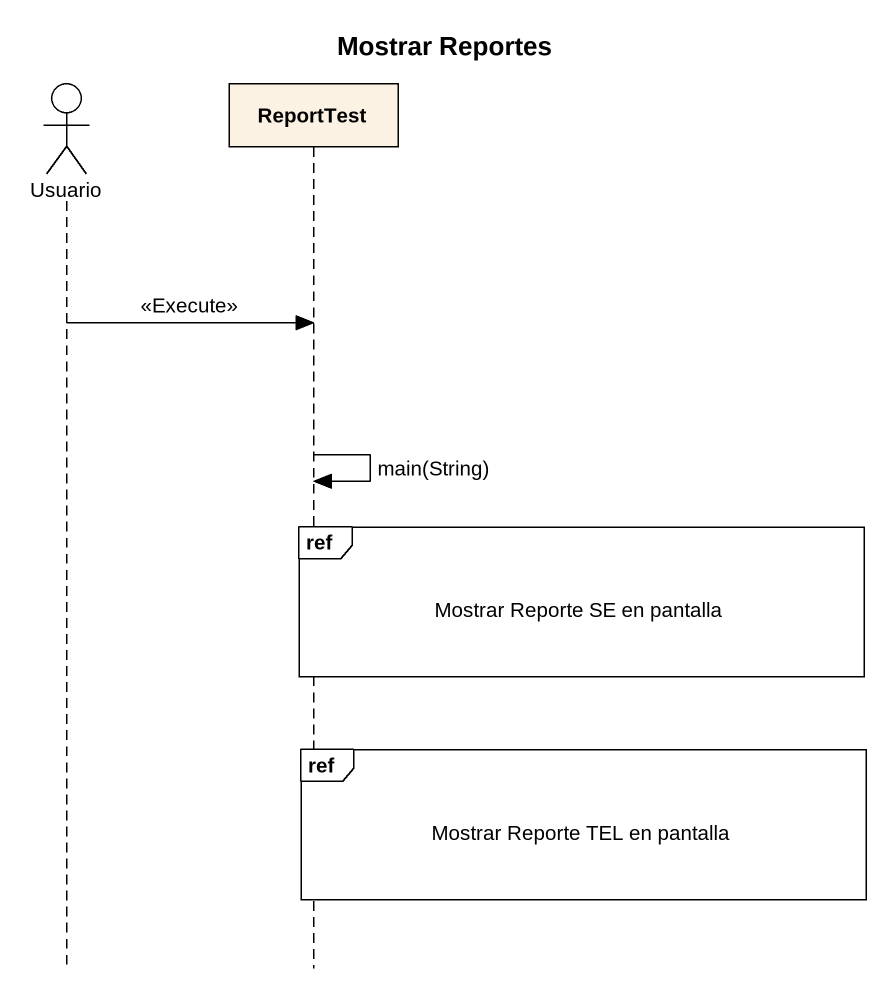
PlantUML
@startuml
title Mostrar Reportes
hide footbox
actor Usuario
participant ReportTest

Usuario -> ReportTest : <<Execute>>
ReportTest -> ReportTest : main(String)
ref over ReportTest : Mostrar Reporte SE en pantalla
ref over ReportTest : Mostrar Reporte TEL en pantalla
@enduml
